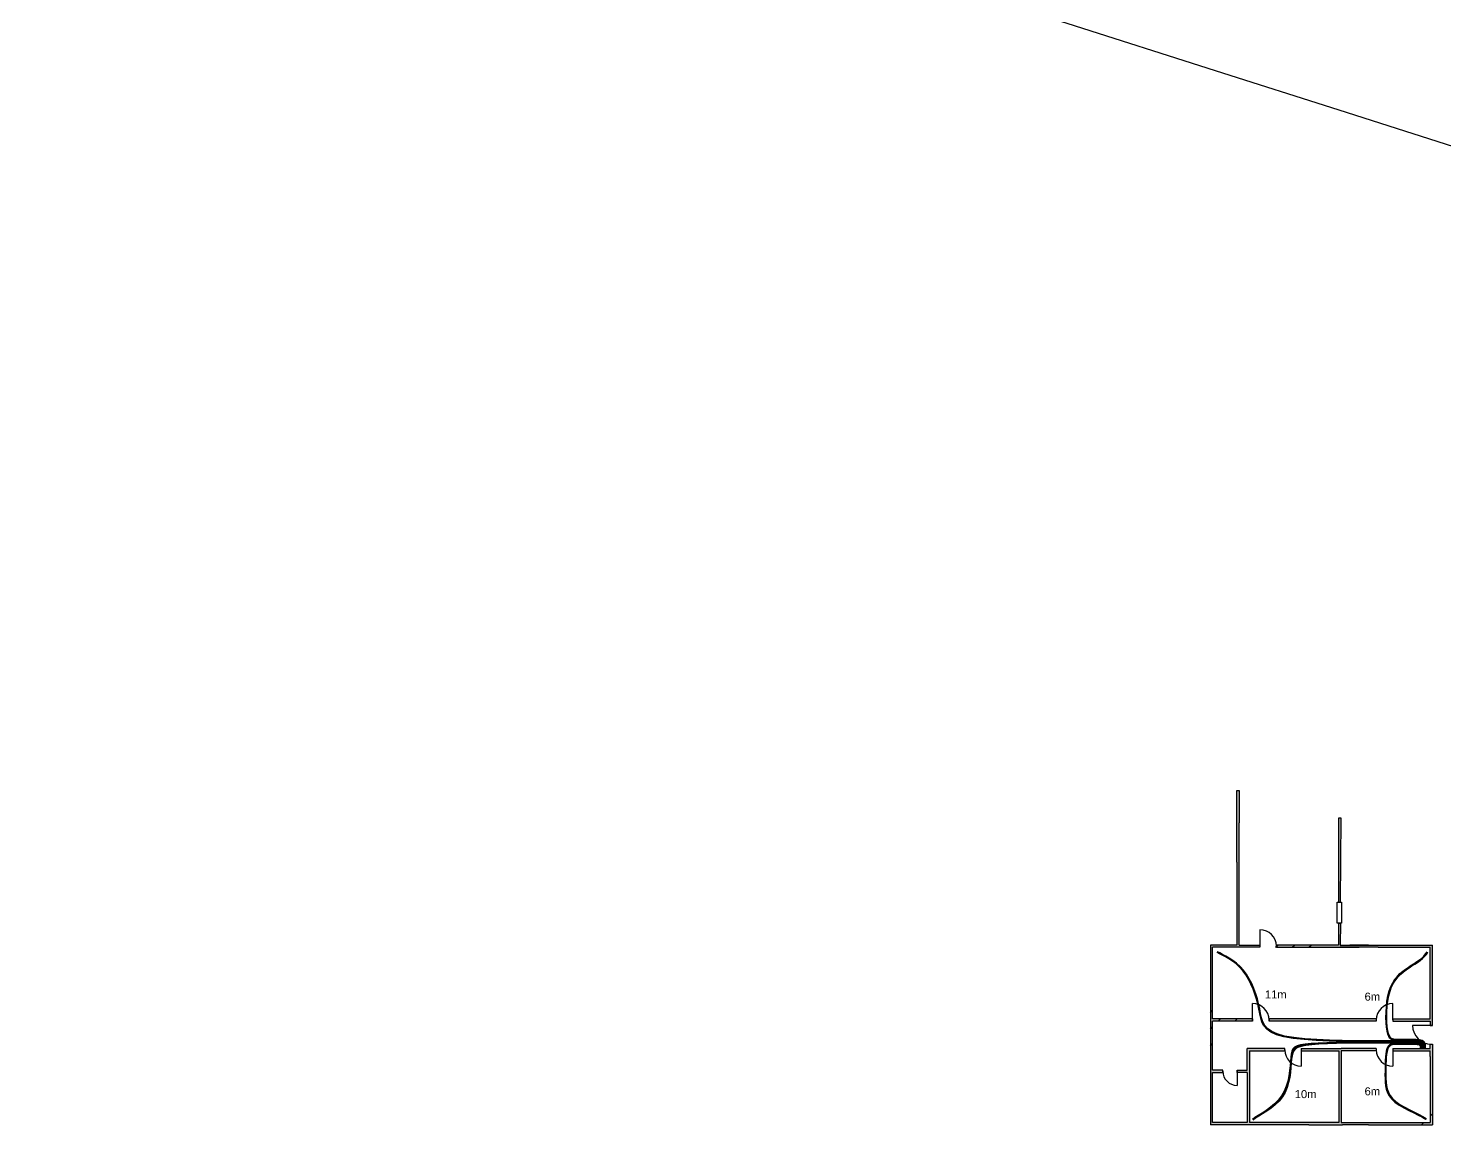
# Model space of a CAD drawing. Header units: millimetres. Extents: x 103318 to 103491, y 42496 to 42639.
# Drawn here: x 103317.8 to 103379.7, y 42496.1 to 42544.1 of the extents above; entities that cross this region are included whole.
import ezdxf

# ---------------------------------------------------------------- set-up
doc = ezdxf.new("R2010")
doc.units = ezdxf.units.MM
for name, color, linetype in [('casas', 7, 'Continuous'), ('cint', 3, 'Continuous'), ('urbanizacion', 7, 'Continuous')]:
    doc.layers.add(name, color=color, linetype=linetype)
doc.styles.get("Standard").update_dxf_attribs({"font": 'arial.ttf'})
pattern_1 = [(45, (103003.417, 42431.94), (-7.07107, 7.07107), []), (45, (103004.142, 42431.94), (-7.07107, 7.07107), []), (45, (103004.867, 42431.94), (-7.07107, 7.07107), [])]

msp = doc.modelspace()

# ---------------------------------------------------------------- hatches: boundary and pattern name
at = {"layer": 'casas', "true_color": 0x7aafdf}
h = msp.add_hatch(dxfattribs=at)
h.set_pattern_fill('JIS_STN_1E', color=143, scale=0.1)
h.set_pattern_definition([(45, (103174.89606, 42527.48079), (-0.07071068, 0.07071068), []), (45, (103174.96656, 42527.48079), (-0.07071068, 0.07071068), [0.1, -0.05])])
h.paths.add_polyline_path([(103375.156, 42503.967), (103375.161, 42504.929), (103375.072, 42504.929), (103375.072, 42503.967), (103372.364, 42503.967), (103372.366, 42503.867), (103375.985, 42503.867), (103376.815, 42503.867), (103379.09, 42503.867), (103379.09, 42500.739), (103377.45, 42500.739), (103377.45, 42500.639), (103379.09, 42500.639), (103379.09, 42500.449), (103379.19, 42500.449), (103379.19, 42503.967)], flags=17)
h.paths.add_polyline_path([(103376.73, 42500.639), (103376.73, 42500.739), (103372.045, 42500.739), (103372.045, 42500.639)], flags=17)
h.paths.add_polyline_path([(103375.072, 42505.846), (103375.167, 42505.846), (103375.189, 42509.517), (103375.072, 42509.517)], flags=17)
h.paths.add_polyline_path([(103370.739, 42509.313), (103370.739, 42510.729), (103370.639, 42510.729), (103370.639, 42507.594), (103370.639, 42503.967), (103369.476, 42503.967), (103369.476, 42496.111), (103373.775, 42496.111), (103375.255, 42496.111), (103376.395, 42496.111), (103376.715, 42496.111), (103379.19, 42496.111), (103379.19, 42499.629), (103379.09, 42499.629), (103379.09, 42499.439), (103377.45, 42499.439), (103377.45, 42499.339), (103379.09, 42499.339), (103379.09, 42499.097), (103379.09, 42496.211), (103375.19, 42496.211), (103375.19, 42499.339), (103376.73, 42499.339), (103376.73, 42499.439), (103375.19, 42499.439), (103373.45, 42499.439), (103373.45, 42499.339), (103375.09, 42499.339), (103375.09, 42496.211), (103371.19, 42496.211), (103371.19, 42499.339), (103372.73, 42499.339), (103372.73, 42499.439), (103371.09, 42499.439), (103371.09, 42498.497), (103370.643, 42498.497), (103370.643, 42498.397), (103371.09, 42498.397), (103371.09, 42496.211), (103369.576, 42496.211), (103369.576, 42498.397), (103370.023, 42498.397), (103370.023, 42498.497), (103369.576, 42498.497), (103369.576, 42500.639), (103371.325, 42500.639), (103371.325, 42500.739), (103369.576, 42500.739), (103369.576, 42503.867), (103371.646, 42503.867), (103371.646, 42503.967), (103370.739, 42503.967)])
at = {"layer": 'casas'}
h = msp.add_hatch(dxfattribs=at)
h.set_pattern_fill('JIS_RC_10', color=256)
h.set_pattern_definition(pattern_1)
h.paths.add_polyline_path([(103379.19, 42503.967), (103376.395, 42503.967), (103375.575, 42503.967), (103369.476, 42503.967), (103369.476, 42496.111), (103373.775, 42496.111), (103375.255, 42496.111), (103376.395, 42496.111), (103376.715, 42496.111), (103379.19, 42496.111), (103379.19, 42499.629), (103379.09, 42499.629), (103379.09, 42499.439), (103377.45, 42499.439), (103377.45, 42499.339), (103379.09, 42499.339), (103379.09, 42499.097), (103379.09, 42496.211), (103375.19, 42496.211), (103375.19, 42499.339), (103376.73, 42499.339), (103376.73, 42499.439), (103375.19, 42499.439), (103373.45, 42499.439), (103373.45, 42499.339), (103375.09, 42499.339), (103375.09, 42496.211), (103371.19, 42496.211), (103371.19, 42499.339), (103372.73, 42499.339), (103372.73, 42499.439), (103371.09, 42499.439), (103371.09, 42498.497), (103370.643, 42498.497), (103370.643, 42498.397), (103371.09, 42498.397), (103371.09, 42496.211), (103369.576, 42496.211), (103369.576, 42498.397), (103370.023, 42498.397), (103370.023, 42498.497), (103369.576, 42498.497), (103369.576, 42500.639), (103371.325, 42500.639), (103371.325, 42500.739), (103369.576, 42500.739), (103369.576, 42503.867), (103375.155, 42503.867), (103376.815, 42503.867), (103379.09, 42503.867), (103379.09, 42500.739), (103377.45, 42500.739), (103377.45, 42500.689), (103377.45, 42500.639), (103379.09, 42500.639), (103379.09, 42500.449), (103379.14, 42500.449), (103379.19, 42500.449)])
h = msp.add_hatch(dxfattribs=at)
h.set_pattern_fill('JIS_RC_10', color=256)
h.set_pattern_definition(pattern_1)
h.paths.add_polyline_path([(103379.19, 42503.967), (103376.395, 42503.967), (103375.575, 42503.967), (103369.476, 42503.967), (103369.476, 42496.111), (103373.775, 42496.111), (103375.255, 42496.111), (103376.395, 42496.111), (103376.715, 42496.111), (103379.19, 42496.111), (103379.19, 42499.629), (103379.09, 42499.629), (103379.09, 42499.439), (103377.45, 42499.439), (103377.45, 42499.339), (103379.09, 42499.339), (103379.09, 42499.097), (103379.09, 42496.211), (103375.19, 42496.211), (103375.19, 42499.339), (103376.73, 42499.339), (103376.73, 42499.439), (103375.19, 42499.439), (103373.45, 42499.439), (103373.45, 42499.339), (103375.09, 42499.339), (103375.09, 42496.211), (103371.19, 42496.211), (103371.19, 42499.339), (103372.73, 42499.339), (103372.73, 42499.439), (103371.09, 42499.439), (103371.09, 42498.497), (103370.643, 42498.497), (103370.643, 42498.397), (103371.09, 42498.397), (103371.09, 42496.211), (103369.576, 42496.211), (103369.576, 42498.397), (103370.023, 42498.397), (103370.023, 42498.497), (103369.576, 42498.497), (103369.576, 42500.639), (103371.325, 42500.639), (103371.325, 42500.739), (103369.576, 42500.739), (103369.576, 42503.867), (103375.155, 42503.867), (103376.815, 42503.867), (103379.09, 42503.867), (103379.09, 42500.739), (103377.45, 42500.739), (103377.45, 42500.689), (103377.45, 42500.639), (103379.09, 42500.639), (103379.09, 42500.449), (103379.14, 42500.449), (103379.19, 42500.449)])

# ---------------------------------------------------------------- linework, layer by layer
for p, q in [((103372.366, 42503.867), (103375.985, 42503.867)), ((103372.045, 42500.639), (103372.045, 42500.739))]:
    msp.add_line(p, q, dxfattribs=at)
for points in [[(103370.639, 42507.594), (103370.639, 42510.729)], [(103370.639, 42510.729), (103370.739, 42510.729), (103370.739, 42509.313)], [(103370.739, 42503.967), (103370.739, 42509.313)], [(103375.167, 42505.846), (103375.189, 42509.517), (103375.072, 42509.517), (103375.072, 42505.846)], [(103370.639, 42507.594), (103370.639, 42503.967)], [(103375.025, 42505.846), (103375.207, 42505.846), (103375.207, 42504.929), (103375.025, 42504.929), (103375.025, 42505.846)], [(103371.646, 42504.637), (103371.646, 42503.917)], [(103375.072, 42504.929), (103375.161, 42504.929), (103375.156, 42503.967)], [(103375.072, 42504.929), (103375.072, 42503.967)], [(103369.476, 42503.967), (103369.476, 42496.111)], [(103370.639, 42503.967), (103369.476, 42503.967)], [(103369.576, 42500.739), (103369.576, 42503.867)], [(103371.646, 42503.867), (103369.576, 42503.867)], [(103370.739, 42503.967), (103371.646, 42503.967)], [(103371.646, 42503.967), (103371.646, 42503.867)], [(103372.364, 42503.967), (103372.366, 42503.867)], [(103375.072, 42503.967), (103372.364, 42503.967)], [(103376.815, 42503.867), (103375.155, 42503.867)], [(103375.156, 42503.967), (103379.19, 42503.967)], [(103376.395, 42503.967), (103375.575, 42503.967)], [(103376.395, 42503.967), (103379.19, 42503.967)], [(103376.715, 42503.867), (103376.395, 42503.867)], [(103376.815, 42503.867), (103379.09, 42503.867)], [(103379.09, 42500.639), (103379.09, 42500.449), (103379.19, 42500.449), (103379.19, 42503.967)], [(103379.09, 42500.739), (103379.09, 42503.867)], [(103371.325, 42500.689), (103371.325, 42501.409)], [(103371.325, 42500.639), (103371.325, 42500.897)], [(103377.45, 42500.689), (103377.45, 42501.409)], [(103371.325, 42500.739), (103369.576, 42500.739)], [(103371.325, 42500.639), (103369.576, 42500.639)], [(103369.576, 42498.497), (103369.576, 42500.639)], [(103371.325, 42500.739), (103371.325, 42500.639)], [(103372.045, 42500.739), (103372.045, 42500.639)], [(103376.73, 42500.739), (103376.73, 42500.639), (103372.045, 42500.639)], [(103376.73, 42500.739), (103372.045, 42500.739)], [(103377.45, 42500.739), (103377.45, 42500.639), (103379.09, 42500.639)], [(103377.45, 42500.739), (103379.09, 42500.739)], [(103379.14, 42500.449), (103378.32, 42500.449)], [(103371.19, 42499.339), (103372.73, 42499.339), (103372.73, 42499.439), (103371.09, 42499.439)], [(103371.09, 42498.497), (103371.09, 42499.439)], [(103371.19, 42499.339), (103371.19, 42496.211)], [(103372.73, 42499.339), (103372.73, 42499.339)], [(103373.45, 42499.439), (103373.45, 42499.339), (103375.09, 42499.339)], [(103373.45, 42499.439), (103375.19, 42499.439)], [(103373.45, 42499.389), (103373.45, 42498.669)], [(103375.09, 42499.339), (103375.09, 42496.211)], [(103376.73, 42499.439), (103376.73, 42499.339), (103375.19, 42499.339)], [(103376.73, 42499.439), (103375.19, 42499.439)], [(103375.19, 42499.339), (103375.19, 42496.211)], [(103377.45, 42499.439), (103377.45, 42499.339), (103379.09, 42499.339)], [(103377.45, 42499.439), (103379.09, 42499.439)], [(103377.45, 42499.389), (103377.45, 42498.669)], [(103379.09, 42499.439), (103379.09, 42499.629), (103379.19, 42499.629), (103379.19, 42496.111)], [(103379.09, 42499.097), (103379.09, 42499.339)], [(103379.09, 42499.097), (103379.09, 42496.211)], [(103369.576, 42498.397), (103370.023, 42498.397), (103370.023, 42498.497), (103369.576, 42498.497)], [(103371.09, 42498.397), (103370.643, 42498.397), (103370.643, 42498.497), (103371.09, 42498.497)], [(103370.643, 42498.447), (103370.643, 42497.827)], [(103371.09, 42496.211), (103369.576, 42496.211), (103369.576, 42498.397)], [(103371.09, 42498.397), (103371.09, 42496.211)], [(103373.775, 42496.111), (103369.476, 42496.111)], [(103375.09, 42496.211), (103371.19, 42496.211)], [(103373.775, 42496.111), (103375.255, 42496.111)], [(103375.19, 42496.211), (103379.09, 42496.211)], [(103376.395, 42496.111), (103375.255, 42496.111)], [(103376.395, 42496.111), (103376.715, 42496.111)], [(103376.715, 42496.111), (103379.19, 42496.111)]]:
    msp.add_lwpolyline(points, dxfattribs=at)
for centre, radius, start, end in [((103371.646, 42503.917), 0.72, 0, 90), ((103371.325, 42500.689), 0.72, 0, 90), ((103377.45, 42500.689), 0.72, 90, 180), ((103379.14, 42500.449), 0.82, 180, 270), ((103373.45, 42499.389), 0.72, 180, 270), ((103377.45, 42499.389), 0.72, 180, 270), ((103370.643, 42498.447), 0.62, 180, 270)]:
    msp.add_arc(centre, radius, start, end, dxfattribs=at)
at = {"layer": 'cint'}
for points in [[(103378.791, 42499.439), (103378.791, 42499.473), (103378.789, 42499.508), (103378.786, 42499.543), (103378.779, 42499.577), (103378.768, 42499.609), (103378.752, 42499.638), (103378.729, 42499.664), (103378.699, 42499.686), (103378.66, 42499.703), (103378.614, 42499.716), (103378.56, 42499.725), (103378.501, 42499.731), (103378.437, 42499.735), (103378.369, 42499.737), (103378.297, 42499.738), (103378.223, 42499.738), (103378.146, 42499.738), (103378.057, 42499.738), (103377.947, 42499.738), (103377.805, 42499.738), (103377.622, 42499.738), (103377.387, 42499.738), (103377.09, 42499.738), (103376.721, 42499.738), (103376.275, 42499.738), (103375.77, 42499.741), (103375.225, 42499.749), (103374.665, 42499.765), (103374.109, 42499.791), (103373.579, 42499.829), (103373.099, 42499.883), (103372.689, 42499.955), (103372.364, 42500.046), (103372.119, 42500.157), (103371.941, 42500.285), (103371.816, 42500.431), (103371.732, 42500.593), (103371.676, 42500.769), (103371.635, 42500.959), (103371.597, 42501.161), (103371.55, 42501.374), (103371.493, 42501.594), (103371.424, 42501.818), (103371.344, 42502.04), (103371.251, 42502.258), (103371.146, 42502.467), (103371.028, 42502.663), (103370.896, 42502.842), (103370.751, 42503), (103370.598, 42503.139), (103370.44, 42503.26), (103370.284, 42503.363), (103370.134, 42503.451), (103369.995, 42503.525), (103369.873, 42503.585), (103369.772, 42503.634)], [(103378.811, 42499.439), (103378.811, 42499.474), (103378.809, 42499.51), (103378.806, 42499.547), (103378.799, 42499.582), (103378.787, 42499.617), (103378.77, 42499.648), (103378.747, 42499.677), (103378.715, 42499.701), (103378.675, 42499.719), (103378.627, 42499.734), (103378.572, 42499.744), (103378.511, 42499.75), (103378.445, 42499.755), (103378.375, 42499.757), (103378.302, 42499.758), (103378.226, 42499.758), (103378.148, 42499.758), (103378.059, 42499.758), (103377.948, 42499.758), (103377.806, 42499.758), (103377.623, 42499.758), (103377.388, 42499.758), (103377.092, 42499.758), (103376.724, 42499.758), (103376.28, 42499.758), (103375.776, 42499.761), (103375.234, 42499.769), (103374.675, 42499.784), (103374.12, 42499.81), (103373.593, 42499.848), (103373.114, 42499.901), (103372.705, 42499.972), (103372.382, 42500.062), (103372.138, 42500.171), (103371.96, 42500.299), (103371.836, 42500.443), (103371.752, 42500.603), (103371.696, 42500.778), (103371.655, 42500.967), (103371.616, 42501.169), (103371.569, 42501.382), (103371.511, 42501.602), (103371.442, 42501.826), (103371.361, 42502.05), (103371.268, 42502.268), (103371.162, 42502.478), (103371.043, 42502.675), (103370.911, 42502.855), (103370.765, 42503.015), (103370.61, 42503.155), (103370.452, 42503.276), (103370.295, 42503.38), (103370.144, 42503.468), (103370.004, 42503.542), (103369.881, 42503.603), (103369.78, 42503.652)], [(103378.831, 42499.439), (103378.83, 42499.474), (103378.829, 42499.512), (103378.825, 42499.55), (103378.818, 42499.588), (103378.807, 42499.625), (103378.789, 42499.659), (103378.765, 42499.69), (103378.732, 42499.716), (103378.69, 42499.736), (103378.641, 42499.751), (103378.584, 42499.762), (103378.521, 42499.77), (103378.453, 42499.774), (103378.381, 42499.777), (103378.306, 42499.777), (103378.23, 42499.778), (103378.15, 42499.778), (103378.06, 42499.778), (103377.949, 42499.778), (103377.807, 42499.778), (103377.624, 42499.778), (103377.39, 42499.778), (103377.094, 42499.778), (103376.728, 42499.778), (103376.285, 42499.778), (103375.782, 42499.781), (103375.242, 42499.789), (103374.685, 42499.804), (103374.132, 42499.829), (103373.607, 42499.867), (103373.129, 42499.919), (103372.722, 42499.989), (103372.4, 42500.078), (103372.157, 42500.186), (103371.979, 42500.312), (103371.855, 42500.455), (103371.771, 42500.614), (103371.715, 42500.788), (103371.674, 42500.976), (103371.636, 42501.177), (103371.588, 42501.389), (103371.53, 42501.61), (103371.461, 42501.835), (103371.379, 42502.059), (103371.286, 42502.279), (103371.179, 42502.49), (103371.059, 42502.688), (103370.926, 42502.869), (103370.779, 42503.03), (103370.623, 42503.17), (103370.464, 42503.292), (103370.305, 42503.397), (103370.154, 42503.486), (103370.013, 42503.56), (103369.89, 42503.621), (103369.789, 42503.67)], [(103378.851, 42499.439), (103378.85, 42499.475), (103378.849, 42499.513), (103378.845, 42499.553), (103378.838, 42499.594), (103378.826, 42499.633), (103378.808, 42499.67), (103378.782, 42499.703), (103378.749, 42499.731), (103378.706, 42499.753), (103378.654, 42499.769), (103378.596, 42499.781), (103378.531, 42499.789), (103378.461, 42499.794), (103378.388, 42499.797), (103378.311, 42499.797), (103378.233, 42499.798), (103378.154, 42499.798), (103378.076, 42499.798), (103377.997, 42499.798), (103377.92, 42499.798), (103377.843, 42499.798), (103377.768, 42499.798), (103377.694, 42499.798), (103377.623, 42499.798), (103377.555, 42499.798), (103377.49, 42499.804), (103377.429, 42499.819), (103377.372, 42499.848), (103377.321, 42499.896), (103377.275, 42499.968), (103377.235, 42500.069), (103377.202, 42500.203), (103377.177, 42500.372), (103377.16, 42500.572), (103377.153, 42500.794), (103377.157, 42501.03), (103377.172, 42501.272), (103377.199, 42501.514), (103377.24, 42501.745), (103377.296, 42501.96), (103377.367, 42502.151), (103377.452, 42502.32), (103377.548, 42502.469), (103377.654, 42502.6), (103377.768, 42502.716), (103377.888, 42502.82), (103378.011, 42502.914), (103378.137, 42503.001), (103378.263, 42503.083), (103378.386, 42503.162), (103378.505, 42503.24), (103378.617, 42503.318), (103378.72, 42503.399), (103378.812, 42503.485), (103378.89, 42503.577), (103378.952, 42503.677)], [(103378.871, 42499.439), (103378.87, 42499.475), (103378.869, 42499.515), (103378.865, 42499.557), (103378.858, 42499.599), (103378.845, 42499.641), (103378.826, 42499.68), (103378.8, 42499.715), (103378.765, 42499.746), (103378.721, 42499.769), (103378.668, 42499.787), (103378.608, 42499.8), (103378.541, 42499.809), (103378.469, 42499.814), (103378.394, 42499.816), (103378.316, 42499.817), (103378.236, 42499.818), (103378.157, 42499.818), (103378.077, 42499.818), (103377.998, 42499.818), (103377.92, 42499.818), (103377.844, 42499.818), (103377.769, 42499.818), (103377.697, 42499.818), (103377.627, 42499.818), (103377.56, 42499.818), (103377.496, 42499.824), (103377.437, 42499.839), (103377.382, 42499.868), (103377.333, 42499.915), (103377.288, 42499.986), (103377.25, 42500.086), (103377.219, 42500.218), (103377.195, 42500.385), (103377.179, 42500.582), (103377.172, 42500.802), (103377.176, 42501.035), (103377.191, 42501.275), (103377.219, 42501.513), (103377.259, 42501.742), (103377.315, 42501.954), (103377.385, 42502.143), (103377.469, 42502.31), (103377.564, 42502.458), (103377.67, 42502.588), (103377.783, 42502.703), (103377.902, 42502.806), (103378.025, 42502.9), (103378.151, 42502.986), (103378.276, 42503.068), (103378.399, 42503.147), (103378.519, 42503.225), (103378.631, 42503.304), (103378.735, 42503.386), (103378.827, 42503.472), (103378.907, 42503.566), (103378.97, 42503.668)], [(103378.891, 42499.439), (103378.89, 42499.476), (103378.889, 42499.517), (103378.885, 42499.56), (103378.877, 42499.605), (103378.864, 42499.649), (103378.845, 42499.691), (103378.818, 42499.728), (103378.782, 42499.761), (103378.736, 42499.786), (103378.682, 42499.805), (103378.62, 42499.819), (103378.551, 42499.828), (103378.478, 42499.834), (103378.4, 42499.836), (103378.321, 42499.837), (103378.24, 42499.838), (103378.159, 42499.838), (103378.079, 42499.838), (103377.999, 42499.838), (103377.921, 42499.838), (103377.845, 42499.838), (103377.771, 42499.838), (103377.699, 42499.838), (103377.63, 42499.838), (103377.565, 42499.838), (103377.503, 42499.844), (103377.445, 42499.858), (103377.392, 42499.887), (103377.344, 42499.934), (103377.302, 42500.004), (103377.266, 42500.102), (103377.236, 42500.233), (103377.213, 42500.398), (103377.198, 42500.593), (103377.192, 42500.81), (103377.196, 42501.04), (103377.211, 42501.277), (103377.238, 42501.512), (103377.278, 42501.739), (103377.333, 42501.948), (103377.403, 42502.135), (103377.486, 42502.301), (103377.581, 42502.446), (103377.685, 42502.575), (103377.798, 42502.69), (103377.916, 42502.792), (103378.039, 42502.885), (103378.164, 42502.971), (103378.289, 42503.052), (103378.413, 42503.131), (103378.532, 42503.209), (103378.645, 42503.289), (103378.75, 42503.372), (103378.843, 42503.46), (103378.923, 42503.555), (103378.988, 42503.659)], [(103378.771, 42499.439), (103378.771, 42499.473), (103378.769, 42499.507), (103378.766, 42499.54), (103378.76, 42499.571), (103378.749, 42499.601), (103378.733, 42499.627), (103378.711, 42499.651), (103378.682, 42499.671), (103378.645, 42499.686), (103378.6, 42499.698), (103378.548, 42499.706), (103378.491, 42499.712), (103378.429, 42499.715), (103378.362, 42499.717), (103378.292, 42499.718), (103378.22, 42499.718), (103378.144, 42499.718), (103378.06, 42499.718), (103377.959, 42499.718), (103377.836, 42499.718), (103377.682, 42499.718), (103377.49, 42499.718), (103377.254, 42499.718), (103376.966, 42499.718), (103376.623, 42499.718), (103376.236, 42499.717), (103375.822, 42499.715), (103375.395, 42499.71), (103374.971, 42499.704), (103374.567, 42499.693), (103374.197, 42499.679), (103373.877, 42499.66), (103373.619, 42499.636), (103373.419, 42499.603), (103373.269, 42499.558), (103373.161, 42499.499), (103373.087, 42499.423), (103373.039, 42499.327), (103373.01, 42499.207), (103372.992, 42499.06), (103372.977, 42498.886), (103372.961, 42498.689), (103372.939, 42498.474), (103372.906, 42498.249), (103372.86, 42498.02), (103372.795, 42497.793), (103372.706, 42497.574), (103372.591, 42497.37), (103372.446, 42497.185), (103372.279, 42497.019), (103372.099, 42496.87), (103371.914, 42496.738), (103371.735, 42496.62), (103371.569, 42496.515), (103371.427, 42496.42), (103371.317, 42496.335)], [(103378.751, 42499.439), (103378.751, 42499.473), (103378.749, 42499.505), (103378.746, 42499.536), (103378.74, 42499.566), (103378.73, 42499.593), (103378.715, 42499.617), (103378.693, 42499.638), (103378.665, 42499.656), (103378.629, 42499.669), (103378.586, 42499.68), (103378.537, 42499.687), (103378.481, 42499.692), (103378.421, 42499.695), (103378.356, 42499.697), (103378.288, 42499.698), (103378.216, 42499.698), (103378.142, 42499.698), (103378.058, 42499.698), (103377.959, 42499.698), (103377.836, 42499.698), (103377.682, 42499.698), (103377.491, 42499.698), (103377.256, 42499.698), (103376.969, 42499.698), (103376.627, 42499.697), (103376.241, 42499.697), (103375.828, 42499.694), (103375.403, 42499.69), (103374.982, 42499.683), (103374.579, 42499.672), (103374.21, 42499.656), (103373.892, 42499.636), (103373.635, 42499.609), (103373.436, 42499.574), (103373.286, 42499.527), (103373.178, 42499.466), (103373.105, 42499.388), (103373.058, 42499.29), (103373.029, 42499.17), (103373.011, 42499.023), (103372.996, 42498.85), (103372.98, 42498.654), (103372.958, 42498.442), (103372.926, 42498.22), (103372.879, 42497.993), (103372.813, 42497.769), (103372.725, 42497.552), (103372.608, 42497.35), (103372.463, 42497.166), (103372.295, 42497.001), (103372.113, 42496.854), (103371.928, 42496.722), (103371.748, 42496.604), (103371.582, 42496.499), (103371.44, 42496.405), (103371.33, 42496.32)], [(103378.731, 42499.439), (103378.731, 42499.472), (103378.729, 42499.504), (103378.726, 42499.533), (103378.72, 42499.56), (103378.711, 42499.584), (103378.696, 42499.606), (103378.676, 42499.625), (103378.649, 42499.641), (103378.614, 42499.653), (103378.573, 42499.662), (103378.525, 42499.669), (103378.471, 42499.673), (103378.412, 42499.676), (103378.349, 42499.677), (103378.283, 42499.678), (103378.213, 42499.678), (103378.14, 42499.678), (103378.057, 42499.678), (103377.958, 42499.678), (103377.836, 42499.678), (103377.683, 42499.678), (103377.492, 42499.678), (103377.258, 42499.678), (103376.972, 42499.678), (103376.631, 42499.677), (103376.247, 42499.677), (103375.835, 42499.674), (103375.412, 42499.669), (103374.992, 42499.66), (103374.591, 42499.648), (103374.224, 42499.63), (103373.907, 42499.607), (103373.651, 42499.577), (103373.453, 42499.537), (103373.304, 42499.486), (103373.197, 42499.421), (103373.124, 42499.339), (103373.077, 42499.238), (103373.049, 42499.115), (103373.031, 42498.969), (103373.016, 42498.796), (103373, 42498.603), (103372.978, 42498.395), (103372.945, 42498.177), (103372.898, 42497.956), (103372.832, 42497.736), (103372.743, 42497.524), (103372.626, 42497.325), (103372.479, 42497.145), (103372.31, 42496.982), (103372.128, 42496.836), (103371.941, 42496.705), (103371.761, 42496.587), (103371.594, 42496.483), (103371.452, 42496.389), (103371.344, 42496.306)], [(103378.711, 42499.439), (103378.711, 42499.472), (103378.709, 42499.502), (103378.707, 42499.529), (103378.701, 42499.554), (103378.691, 42499.576), (103378.677, 42499.596), (103378.658, 42499.612), (103378.632, 42499.626), (103378.599, 42499.636), (103378.559, 42499.644), (103378.513, 42499.65), (103378.461, 42499.654), (103378.404, 42499.656), (103378.343, 42499.657), (103378.278, 42499.658), (103378.21, 42499.658), (103378.139, 42499.658), (103378.066, 42499.658), (103377.992, 42499.658), (103377.916, 42499.658), (103377.841, 42499.658), (103377.767, 42499.658), (103377.693, 42499.658), (103377.622, 42499.658), (103377.553, 42499.657), (103377.487, 42499.654), (103377.425, 42499.645), (103377.367, 42499.628), (103377.314, 42499.6), (103377.267, 42499.559), (103377.227, 42499.501), (103377.193, 42499.423), (103377.166, 42499.325), (103377.146, 42499.208), (103377.132, 42499.075), (103377.123, 42498.929), (103377.117, 42498.774), (103377.114, 42498.613), (103377.113, 42498.449), (103377.112, 42498.284), (103377.113, 42498.123), (103377.119, 42497.964), (103377.135, 42497.809), (103377.167, 42497.658), (103377.219, 42497.511), (103377.297, 42497.368), (103377.405, 42497.229), (103377.549, 42497.095), (103377.73, 42496.966), (103377.938, 42496.843), (103378.156, 42496.729), (103378.371, 42496.624), (103378.566, 42496.532), (103378.727, 42496.452), (103378.84, 42496.388), (103378.888, 42496.341)], [(103378.691, 42499.439), (103378.691, 42499.471), (103378.69, 42499.5), (103378.687, 42499.526), (103378.681, 42499.549), (103378.672, 42499.568), (103378.659, 42499.585), (103378.64, 42499.599), (103378.615, 42499.611), (103378.584, 42499.62), (103378.545, 42499.626), (103378.501, 42499.631), (103378.451, 42499.634), (103378.396, 42499.636), (103378.337, 42499.637), (103378.273, 42499.638), (103378.206, 42499.638), (103378.137, 42499.638), (103378.065, 42499.638), (103377.991, 42499.638), (103377.916, 42499.638), (103377.842, 42499.638), (103377.768, 42499.638), (103377.696, 42499.638), (103377.625, 42499.638), (103377.558, 42499.637), (103377.493, 42499.634), (103377.433, 42499.625), (103377.377, 42499.609), (103377.326, 42499.581), (103377.281, 42499.54), (103377.242, 42499.483), (103377.21, 42499.407), (103377.184, 42499.31), (103377.165, 42499.194), (103377.151, 42499.063), (103377.142, 42498.92), (103377.137, 42498.767), (103377.134, 42498.608), (103377.133, 42498.446), (103377.132, 42498.283), (103377.133, 42498.124), (103377.139, 42497.967), (103377.155, 42497.814), (103377.187, 42497.665), (103377.239, 42497.519), (103377.316, 42497.378), (103377.424, 42497.24), (103377.568, 42497.107), (103377.749, 42496.979), (103377.956, 42496.857), (103378.174, 42496.743), (103378.388, 42496.638), (103378.584, 42496.544), (103378.745, 42496.464), (103378.858, 42496.397), (103378.907, 42496.347)], [(103378.671, 42499.439), (103378.671, 42499.471), (103378.67, 42499.499), (103378.667, 42499.523), (103378.662, 42499.543), (103378.653, 42499.56), (103378.64, 42499.575), (103378.622, 42499.586), (103378.599, 42499.596), (103378.568, 42499.603), (103378.532, 42499.608), (103378.489, 42499.612), (103378.441, 42499.615), (103378.388, 42499.616), (103378.33, 42499.617), (103378.269, 42499.618), (103378.203, 42499.618), (103378.134, 42499.618), (103378.063, 42499.618), (103377.99, 42499.618), (103377.916, 42499.618), (103377.843, 42499.618), (103377.769, 42499.618), (103377.698, 42499.618), (103377.628, 42499.618), (103377.562, 42499.617), (103377.5, 42499.614), (103377.441, 42499.606), (103377.387, 42499.589), (103377.338, 42499.562), (103377.295, 42499.522), (103377.257, 42499.465), (103377.226, 42499.39), (103377.202, 42499.294), (103377.184, 42499.18), (103377.17, 42499.051), (103377.162, 42498.91), (103377.156, 42498.759), (103377.154, 42498.602), (103377.153, 42498.442), (103377.152, 42498.282), (103377.153, 42498.125), (103377.159, 42497.97), (103377.175, 42497.819), (103377.207, 42497.672), (103377.259, 42497.528), (103377.336, 42497.387), (103377.444, 42497.251), (103377.587, 42497.119), (103377.768, 42496.992), (103377.975, 42496.871), (103378.192, 42496.757), (103378.406, 42496.652), (103378.601, 42496.557), (103378.763, 42496.475), (103378.876, 42496.406), (103378.926, 42496.353)]]:
    msp.add_lwpolyline(points, dxfattribs=at)
at = {"layer": 'urbanizacion'}
msp.add_lwpolyline([(103392.243, 42535.001), (103388.535, 42536.185), (103381.587, 42538.404), (103375.107, 42540.472), (103369.7, 42542.199), (103363.218, 42544.268), (103359.605, 42545.422), (103356.796, 42546.319), (103353.954, 42547.226), (103350.852, 42548.217), (103348.154, 42549.078), (103344.661, 42550.193), (103333.934, 42553.618), (103317.788, 42557.914)], dxfattribs=at)

# ---------------------------------------------------------------- texts
at = {"layer": 'cint'}
for s, p in [('11m', (103371.86, 42501.63)), ('6m', (103376.218, 42501.536)), ('10m', (103373.166, 42497.272)), ('6m', (103376.218, 42497.395))]:
    msp.add_text(s, height=0.35, dxfattribs=at).set_placement(p)

doc.saveas('drawing.dxf')
